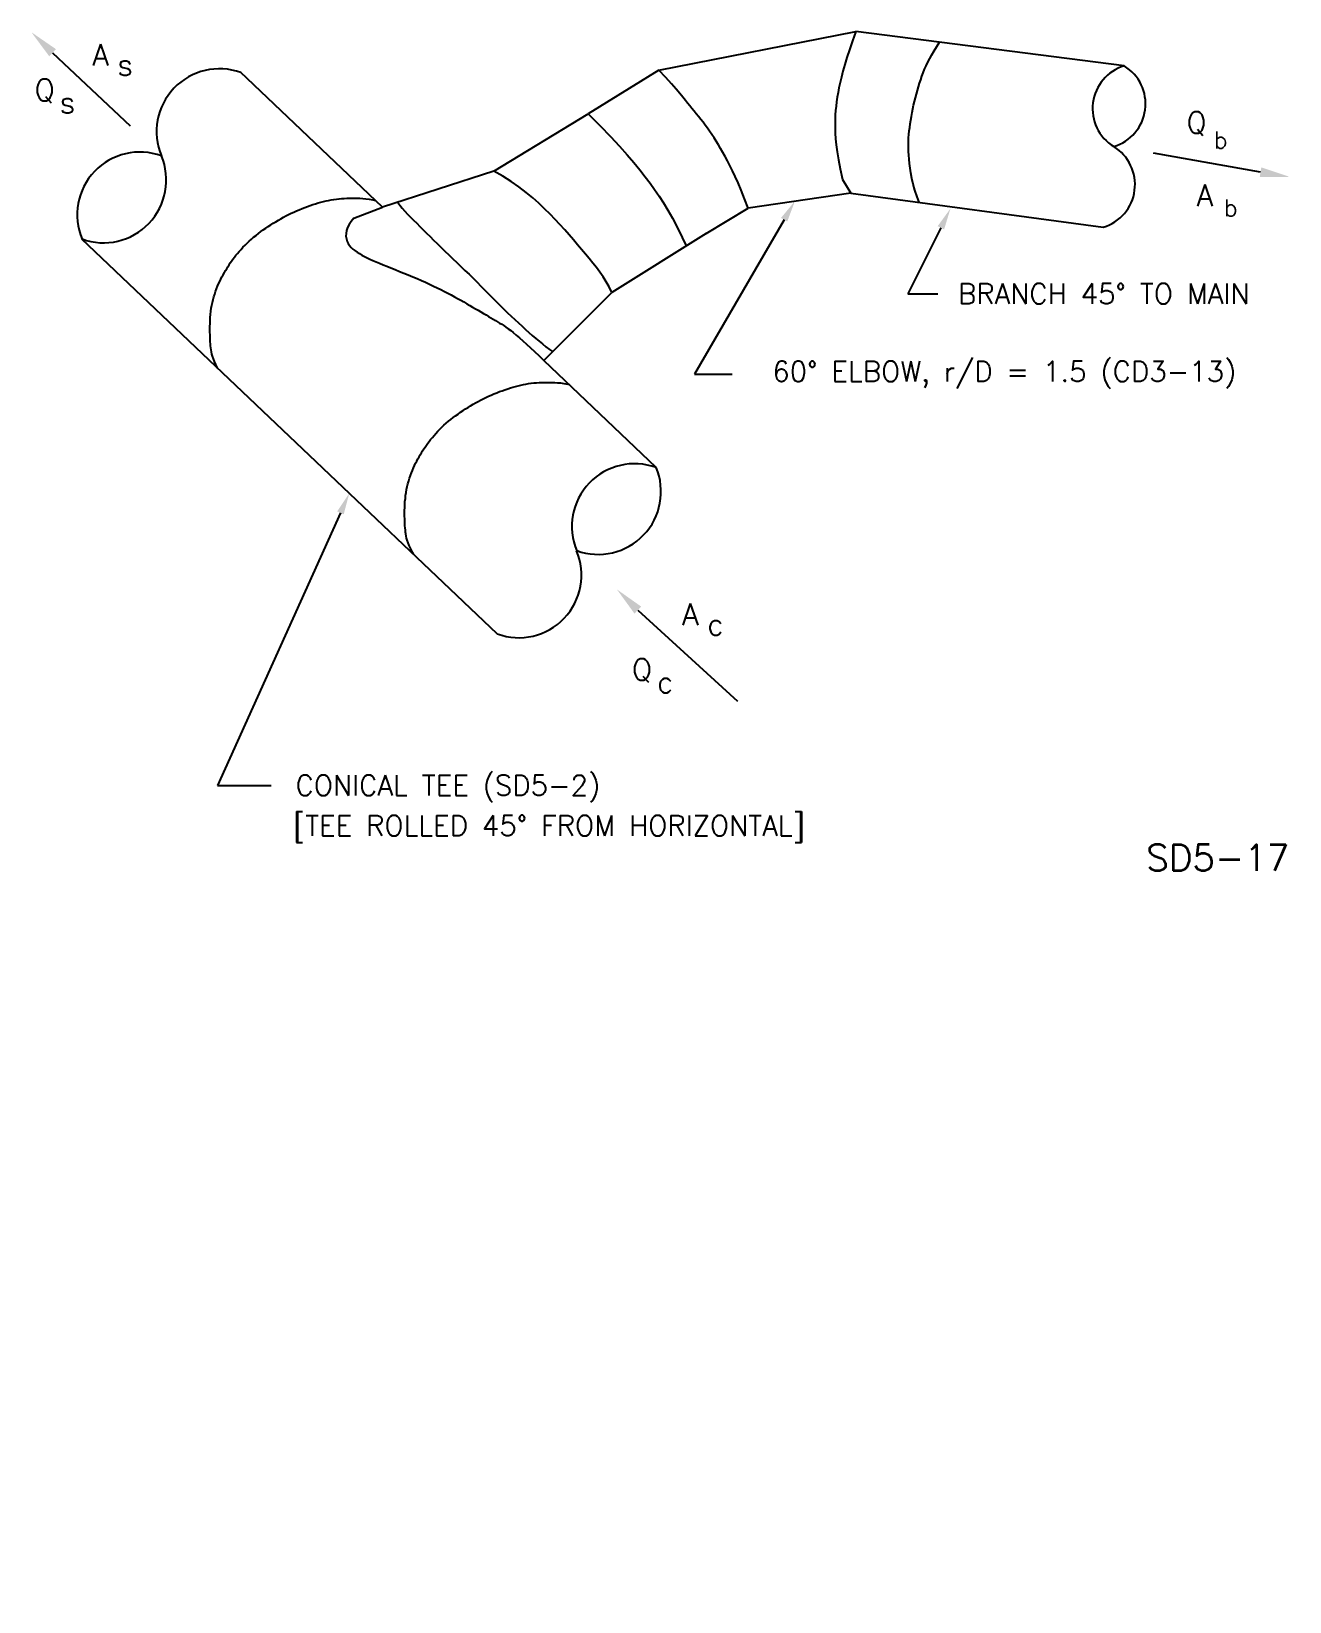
# Model space of a CAD drawing. Extents: x 1 to 11.5, y 2.4 to 15.6.
import ezdxf

# ---------------------------------------------------------------- set-up
doc = ezdxf.new("R2010")
doc.units = 0
doc.header["$LTSCALE"] = 0.5
doc.header["$MEASUREMENT"] = 0
doc.header["$PDMODE"] = 1
doc.layers.get('0').update_dxf_attribs({"linetype": 'CONTINUOUS'})
doc.layers.add('NUMBER', color=7, linetype='CONTINUOUS')
doc.styles.add('ROMANS', font='romans')

msp = doc.modelspace()

# ---------------------------------------------------------------- linework, layer by layer
for p, q in [((6.236, 15.254), (7.886, 15.578)), ((10.131, 15.289), (7.886, 15.578)), ((1.161, 15.4), (1.81, 14.788)), ((6.236, 15.254), (5.644, 14.888)), ((3.923, 14.107), (2.734, 15.236)), ((4.855, 14.408), (5.644, 14.888)), ((11.272, 14.399), (10.377, 14.558)), ((4.855, 14.408), (3.923, 14.107)), ((7.773, 14.338), (7.844, 14.225)), ((7.844, 14.225), (6.984, 14.099)), ((7.844, 14.225), (9.956, 13.939)), ((3.684, 14.014), (3.923, 14.107)), ((6.631, 13.887), (6.984, 14.099)), ((7.285, 14.002), (6.535, 12.71)), ((8.597, 13.934), (8.32, 13.381)), ((4.884, 10.535), (1.407, 13.84)), ((6.631, 13.887), (5.842, 13.394)), ((5.272, 12.825), (5.842, 13.394)), ((8.32, 13.381), (8.572, 13.381)), ((6.214, 11.929), (5.272, 12.825)), ((6.535, 12.71), (6.85, 12.71)), ((3.571, 11.549), (2.543, 9.267)), ((6.06, 10.735), (6.894, 9.972)), ((2.543, 9.267), (2.9, 9.267)), ((2.9, 9.267), (2.99, 9.267))]:
    msp.add_line(p, q)
for points in [[(7.886, 15.578), (7.857, 15.498), (7.831, 15.425), (7.81, 15.359), (7.792, 15.3), (7.776, 15.246), (7.764, 15.196), (7.753, 15.15), (7.744, 15.107), (7.736, 15.066), (7.729, 15.027), (7.724, 14.989), (7.719, 14.952), (7.716, 14.916), (7.713, 14.879), (7.712, 14.843), (7.711, 14.805), (7.711, 14.767), (7.712, 14.725), (7.715, 14.68), (7.721, 14.629), (7.728, 14.571), (7.74, 14.504), (7.754, 14.427), (7.773, 14.338)], [(8.415, 14.148), (8.398, 14.194), (8.38, 14.249), (8.365, 14.3), (8.354, 14.348), (8.346, 14.393), (8.339, 14.434), (8.334, 14.473), (8.331, 14.509), (8.328, 14.542), (8.327, 14.574), (8.326, 14.604), (8.325, 14.632), (8.326, 14.661), (8.327, 14.688), (8.329, 14.716), (8.332, 14.745), (8.336, 14.774), (8.34, 14.804), (8.345, 14.835), (8.35, 14.866), (8.356, 14.898), (8.363, 14.929), (8.369, 14.961), (8.377, 14.992), (8.384, 15.023), (8.392, 15.054), (8.4, 15.084), (8.409, 15.114), (8.418, 15.144), (8.428, 15.174), (8.438, 15.203), (8.449, 15.232), (8.461, 15.261), (8.474, 15.291), (8.489, 15.321), (8.504, 15.351), (8.522, 15.383), (8.541, 15.416), (8.563, 15.452), (8.586, 15.489)], [(6.984, 14.099), (6.953, 14.178), (6.925, 14.248), (6.899, 14.31), (6.875, 14.364), (6.852, 14.412), (6.831, 14.455), (6.811, 14.494), (6.791, 14.531), (6.772, 14.565), (6.753, 14.598), (6.734, 14.629), (6.716, 14.659), (6.698, 14.688), (6.68, 14.715), (6.661, 14.742), (6.643, 14.768), (6.624, 14.793), (6.606, 14.818), (6.587, 14.842), (6.568, 14.865), (6.549, 14.888), (6.531, 14.911), (6.513, 14.934), (6.495, 14.956), (6.477, 14.978), (6.458, 15.001), (6.437, 15.028), (6.411, 15.058), (6.38, 15.095), (6.342, 15.138), (6.294, 15.191), (6.236, 15.254)], [(5.644, 14.887), (5.744, 14.787), (5.831, 14.698), (5.907, 14.617), (5.972, 14.545), (6.028, 14.48), (6.078, 14.419), (6.122, 14.362), (6.163, 14.308), (6.201, 14.255), (6.238, 14.2), (6.274, 14.144), (6.311, 14.082), (6.349, 14.015), (6.389, 13.94), (6.432, 13.854), (6.466, 13.784)], [(5.842, 13.394), (5.819, 13.44), (5.795, 13.483), (5.77, 13.524), (5.743, 13.564), (5.714, 13.602), (5.684, 13.639), (5.654, 13.677), (5.622, 13.715), (5.589, 13.753), (5.556, 13.793), (5.521, 13.834), (5.485, 13.875), (5.448, 13.918), (5.408, 13.961), (5.368, 14.005), (5.325, 14.049), (5.279, 14.094), (5.231, 14.14), (5.18, 14.186), (5.125, 14.231), (5.065, 14.277), (5.001, 14.322), (4.931, 14.366), (4.855, 14.408)], [(2.543, 12.76), (2.529, 12.789), (2.516, 12.816), (2.507, 12.839), (2.5, 12.86), (2.495, 12.878), (2.491, 12.896), (2.488, 12.913), (2.485, 12.929), (2.483, 12.946), (2.482, 12.963), (2.481, 12.981), (2.48, 12.999), (2.479, 13.019), (2.479, 13.039), (2.478, 13.061), (2.478, 13.085), (2.478, 13.109), (2.479, 13.134), (2.48, 13.159), (2.481, 13.185), (2.483, 13.21), (2.486, 13.236), (2.49, 13.261), (2.494, 13.286), (2.5, 13.31), (2.505, 13.334), (2.512, 13.357), (2.519, 13.38), (2.526, 13.402), (2.534, 13.424), (2.543, 13.445), (2.551, 13.465), (2.561, 13.485), (2.57, 13.504), (2.579, 13.523), (2.589, 13.541), (2.599, 13.559), (2.609, 13.576), (2.619, 13.592), (2.629, 13.609), (2.639, 13.625), (2.649, 13.64), (2.66, 13.656), (2.671, 13.672), (2.683, 13.688), (2.696, 13.704), (2.71, 13.72), (2.724, 13.737), (2.739, 13.754), (2.755, 13.772), (2.772, 13.789), (2.789, 13.806), (2.807, 13.823), (2.825, 13.839), (2.844, 13.855), (2.864, 13.871), (2.884, 13.887), (2.905, 13.902), (2.925, 13.916), (2.946, 13.931), (2.967, 13.945), (2.988, 13.958), (3.009, 13.972), (3.03, 13.985), (3.051, 13.998), (3.072, 14.01), (3.093, 14.022), (3.114, 14.034), (3.136, 14.045), (3.158, 14.056), (3.18, 14.066), (3.203, 14.076), (3.226, 14.086), (3.249, 14.095), (3.272, 14.104), (3.295, 14.112), (3.318, 14.12), (3.34, 14.128), (3.363, 14.135), (3.385, 14.142), (3.407, 14.148), (3.429, 14.154), (3.45, 14.159), (3.472, 14.164), (3.494, 14.168), (3.515, 14.172), (3.537, 14.174), (3.559, 14.177), (3.581, 14.179), (3.603, 14.18), (3.625, 14.181), (3.646, 14.182), (3.668, 14.182), (3.69, 14.182), (3.711, 14.182), (3.733, 14.181), (3.757, 14.179), (3.783, 14.176), (3.811, 14.173), (3.843, 14.168), (3.863, 14.164)], [(4.05, 14.148), (4.05, 14.147), (4.068, 14.123), (4.088, 14.098), (4.109, 14.074), (4.133, 14.049), (4.158, 14.024), (4.183, 13.998), (4.21, 13.972), (4.236, 13.945), (4.264, 13.918), (4.292, 13.89), (4.321, 13.861), (4.351, 13.832), (4.381, 13.802), (4.412, 13.771), (4.445, 13.74), (4.477, 13.709), (4.511, 13.676), (4.545, 13.644), (4.579, 13.611), (4.613, 13.578), (4.647, 13.545), (4.681, 13.512), (4.714, 13.478), (4.747, 13.445), (4.78, 13.413), (4.813, 13.38), (4.845, 13.348), (4.876, 13.316), (4.908, 13.285), (4.939, 13.254), (4.97, 13.224), (5.001, 13.195), (5.031, 13.166), (5.061, 13.138), (5.091, 13.111), (5.12, 13.084), (5.149, 13.058), (5.177, 13.033), (5.205, 13.009), (5.233, 12.985), (5.262, 12.962), (5.291, 12.938), (5.321, 12.915), (5.345, 12.898)], [(3.684, 14.014), (3.661, 13.988), (3.643, 13.961), (3.63, 13.936), (3.622, 13.911), (3.618, 13.886), (3.617, 13.863), (3.621, 13.842), (3.627, 13.821), (3.635, 13.803), (3.646, 13.786), (3.66, 13.77), (3.675, 13.756), (3.691, 13.743), (3.71, 13.73), (3.729, 13.718), (3.75, 13.706), (3.772, 13.695), (3.794, 13.684), (3.818, 13.672), (3.843, 13.661), (3.87, 13.65), (3.898, 13.638), (3.928, 13.625), (3.959, 13.612), (3.993, 13.599), (4.028, 13.585), (4.064, 13.57), (4.101, 13.555), (4.138, 13.54), (4.176, 13.525), (4.213, 13.509), (4.249, 13.493), (4.283, 13.478), (4.317, 13.463), (4.349, 13.447), (4.381, 13.432), (4.411, 13.417), (4.441, 13.402), (4.469, 13.387), (4.497, 13.372), (4.525, 13.357), (4.552, 13.342), (4.578, 13.328), (4.603, 13.314), (4.629, 13.299), (4.653, 13.285), (4.677, 13.271), (4.701, 13.257), (4.724, 13.244), (4.746, 13.231), (4.768, 13.218), (4.79, 13.205), (4.81, 13.193), (4.831, 13.181), (4.85, 13.169), (4.868, 13.158), (4.886, 13.148), (4.903, 13.137), (4.921, 13.127), (4.938, 13.116), (4.956, 13.103), (4.975, 13.09), (4.996, 13.074), (5.018, 13.057), (5.042, 13.037), (5.069, 13.014), (5.097, 12.989), (5.128, 12.961), (5.161, 12.931), (5.196, 12.898), (5.233, 12.862), (5.272, 12.825)], [(4.183, 11.202), (4.175, 11.216), (4.159, 11.248), (4.147, 11.275), (4.137, 11.298), (4.13, 11.319), (4.125, 11.337), (4.121, 11.355), (4.118, 11.372), (4.116, 11.388), (4.114, 11.405), (4.112, 11.422), (4.111, 11.44), (4.11, 11.458), (4.109, 11.478), (4.109, 11.499), (4.108, 11.52), (4.108, 11.544), (4.108, 11.568), (4.109, 11.593), (4.11, 11.618), (4.111, 11.644), (4.114, 11.67), (4.116, 11.695), (4.12, 11.72), (4.125, 11.745), (4.13, 11.769), (4.136, 11.793), (4.142, 11.817), (4.149, 11.839), (4.157, 11.862), (4.165, 11.883), (4.173, 11.904), (4.182, 11.925), (4.191, 11.944), (4.2, 11.964), (4.21, 11.982), (4.219, 12), (4.229, 12.018), (4.239, 12.035), (4.249, 12.052), (4.259, 12.068), (4.269, 12.084), (4.279, 12.099), (4.29, 12.115), (4.302, 12.131), (4.314, 12.147), (4.326, 12.163), (4.34, 12.18), (4.354, 12.196), (4.369, 12.214), (4.385, 12.231), (4.402, 12.248), (4.419, 12.265), (4.437, 12.282), (4.455, 12.298), (4.475, 12.315), (4.494, 12.33), (4.514, 12.346), (4.535, 12.361), (4.556, 12.376), (4.577, 12.39), (4.597, 12.404), (4.618, 12.418), (4.639, 12.431), (4.66, 12.444), (4.681, 12.457), (4.702, 12.469), (4.723, 12.481), (4.744, 12.493), (4.766, 12.504), (4.788, 12.515), (4.81, 12.525), (4.833, 12.535), (4.856, 12.545), (4.879, 12.554), (4.902, 12.563), (4.925, 12.571), (4.948, 12.579), (4.971, 12.587), (4.993, 12.594), (5.015, 12.601), (5.037, 12.607), (5.059, 12.613), (5.081, 12.618), (5.102, 12.623), (5.124, 12.627), (5.146, 12.631), (5.167, 12.634), (5.189, 12.636), (5.211, 12.638), (5.233, 12.639), (5.255, 12.64), (5.277, 12.641), (5.298, 12.641), (5.32, 12.641), (5.342, 12.641), (5.364, 12.64), (5.387, 12.638), (5.413, 12.636), (5.441, 12.632), (5.473, 12.627), (5.482, 12.625)]]:
    msp.add_lwpolyline(points)
for centre, radius, start, end in [((2.557, 14.74), 0.525, 69.9036, 202.7727), ((10.239, 14.932), 0.373, 106.7174, 238.4984), ((9.937, 14.971), 0.373, 286.7174, 58.4984), ((9.849, 14.296), 0.373, 286.7174, 58.4984), ((1.892, 14.043), 0.525, 69.9036, 202.7727), ((1.588, 14.334), 0.525, 249.9036, 22.7727), ((6.033, 11.435), 0.525, 69.9036, 202.7727), ((5.729, 11.726), 0.525, 249.9036, 22.7727), ((5.064, 11.029), 0.525, 249.9036, 22.7727)]:
    msp.add_arc(centre, radius, start, end)
for p in [(2.272, 12.723), (2.036, 12.361), (2.835, 11.781), (3.554, 11.666), (2.417, 11.399), (2.373, 11.085), (4.819, 4.863), (3.87, 4.765), (4.145, 4.839), (4.431, 4.85), (4.596, 4.789), (4.611, 4.839), (4.802, 4.797), (3.563, 4.649), (4.348, 4.715), (3.298, 4.49), (3.023, 4.299), (3.16, 4.236), (2.928, 4.098), (3.234, 4.145), (2.811, 4.067), (2.684, 3.876), (2.961, 3.898), (2.788, 3.7), (2.557, 3.633), (5.743, 3.537), (2.472, 3.326), (2.615, 3.403), (6.068, 3.35), (6.359, 3.308), (6.345, 3.184), (2.516, 3.106), (2.472, 2.977), (2.466, 2.833), (2.536, 2.68), (2.466, 2.561), (2.62, 2.437)]:
    msp.add_point(p)
for points in [[(1.133, 15.37), (1.19, 15.429), (0.984, 15.571)], [(11.279, 14.44), (11.266, 14.359), (11.516, 14.361)], [(7.259, 14.017), (7.311, 13.987), (7.375, 14.158)], [(8.57, 13.948), (8.624, 13.921), (8.677, 14.095)], [(3.544, 11.561), (3.598, 11.536), (3.645, 11.713)], [(6.032, 10.706), (6.089, 10.764), (5.885, 10.908)]]:
    msp.add_solid(points)

# ---------------------------------------------------------------- texts
at = {"style": 'ROMANS'}
for s, height, p in [('A', 0.18, (1.493, 15.292)), ('s', 0.18, (1.703, 15.208)), ('Q', 0.18, (1.01, 14.998)), ('s', 0.18, (1.22, 14.893)), ('Q', 0.18, (10.652, 14.725)), ('b', 0.14, (10.883, 14.599)), ('A', 0.18, (10.736, 14.116)), ('b', 0.14, (10.967, 14.032)), ('BRANCH 45%%d TO MAIN', 0.17, (8.74, 13.297)), ('60%%d ELBOW, r/D = 1.5 (CD3-13)', 0.17, (7.186, 12.647)), ('A', 0.18, (6.43, 10.61)), ('c', 0.18, (6.64, 10.526)), ('Q', 0.18, (6.01, 10.148)), ('c', 0.18, (6.22, 10.043)), ('CONICAL TEE (SD5-2)', 0.17, (3.195, 9.183)), ('[TEE ROLLED 45%%d FROM HORIZONTAL]', 0.17, (3.174, 8.847))]:
    msp.add_text(s, height=height, dxfattribs=at).set_placement(p)
at = {"layer": 'NUMBER', "style": 'ROMANS'}
msp.add_text('SD5-17', height=0.22, dxfattribs=at).set_placement((10.316, 8.553))

doc.saveas('drawing.dxf')
